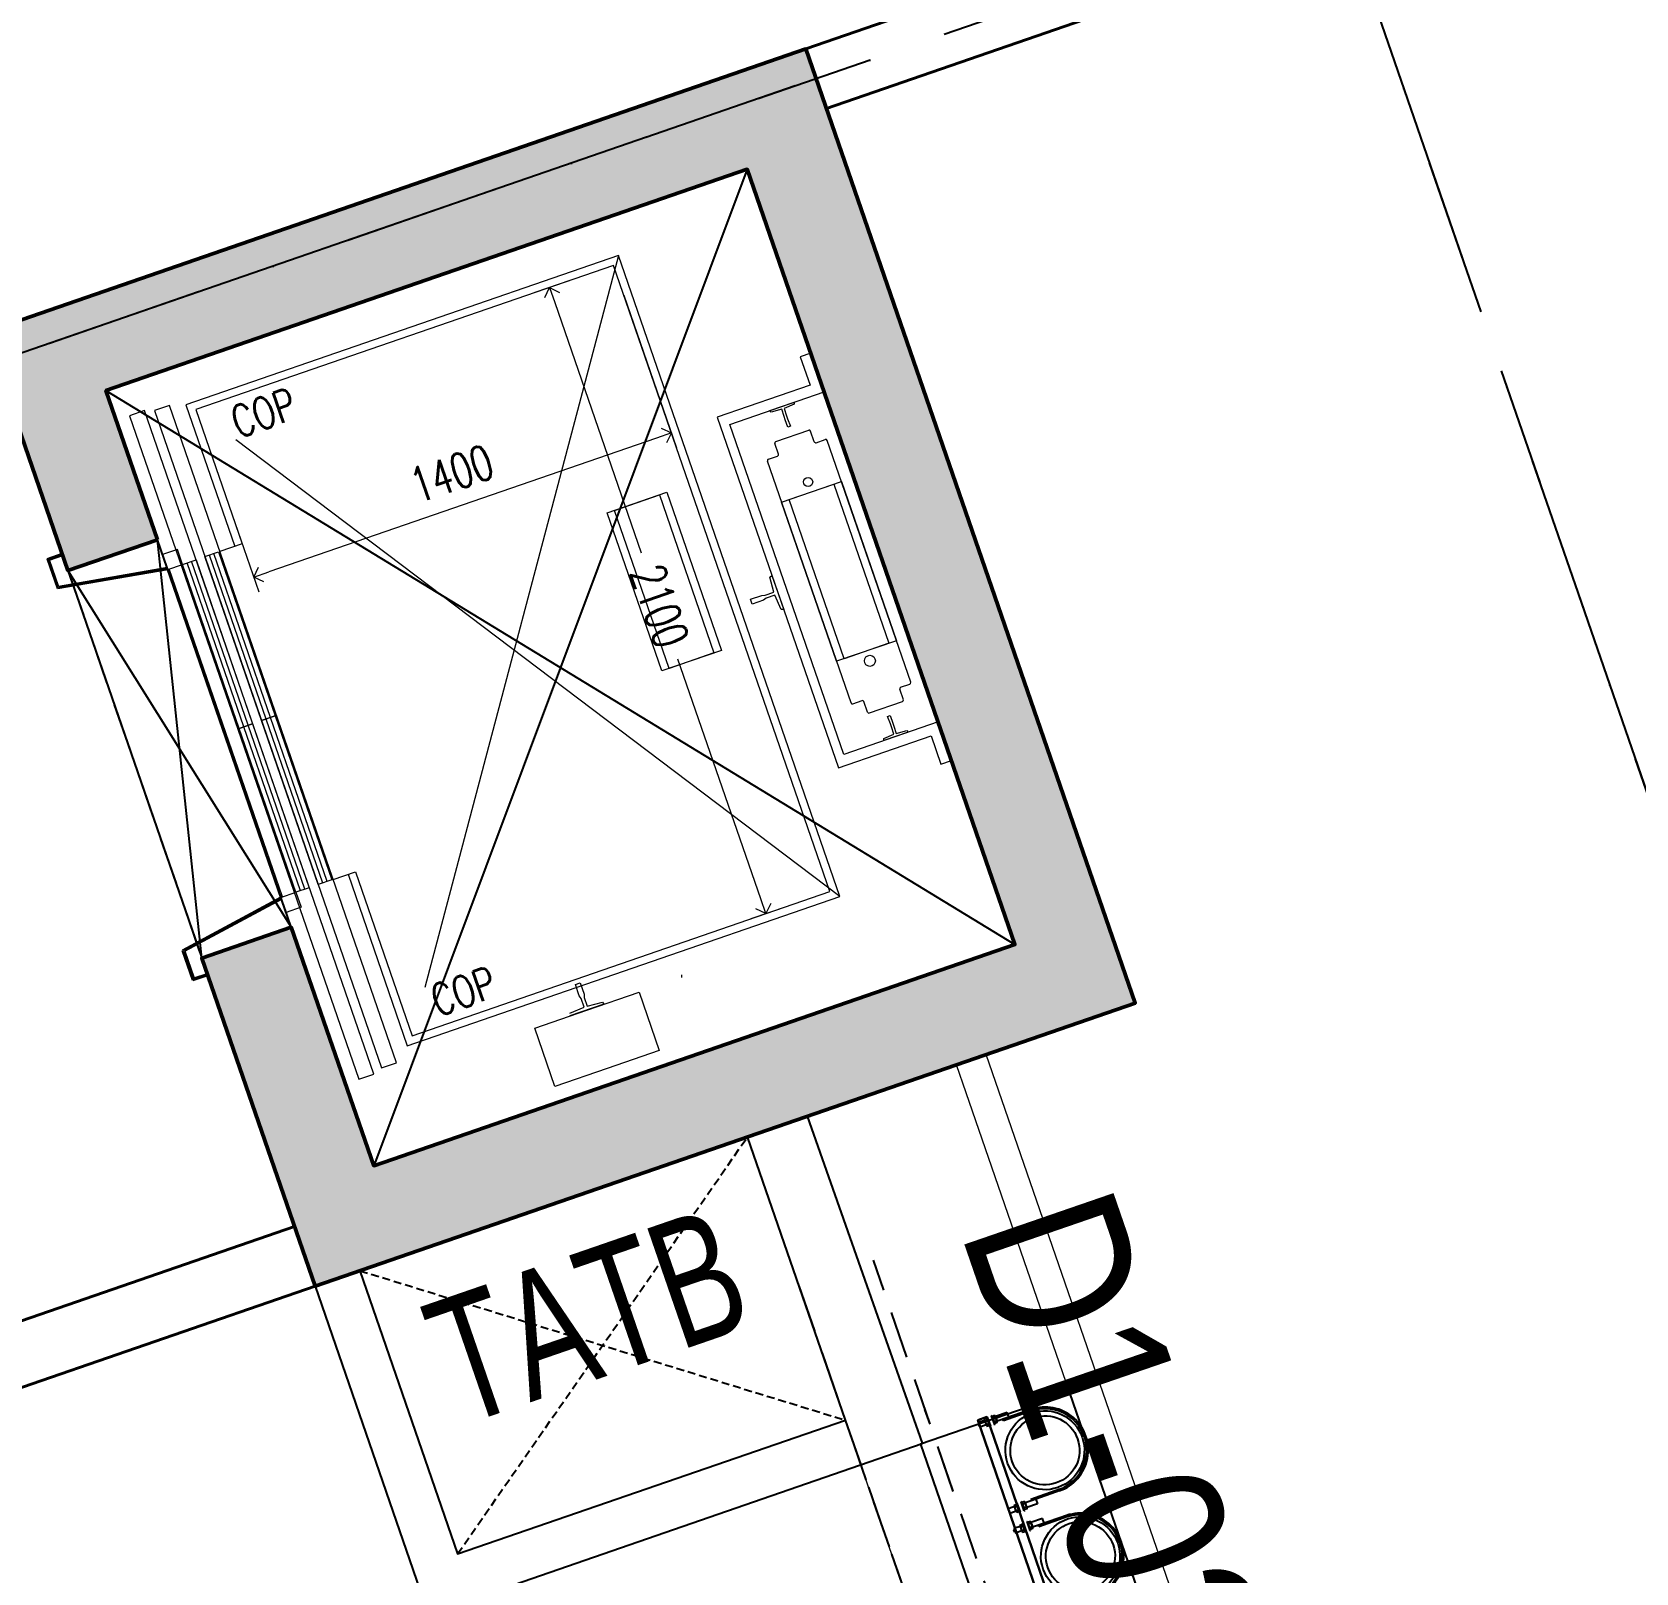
# Model space of a CAD drawing. Header units: millimetres. Extents: x -1534340 to 1713810, y -1348191 to 1114081.
# Drawn here: x 1257973 to 1263056, y -308035 to -303150 of the extents above; entities that cross this region are included whole.
import ezdxf
from ezdxf.enums import TextEntityAlignment as Align

# ---------------------------------------------------------------- set-up
doc = ezdxf.new("R2010")
doc.units = ezdxf.units.MM
doc.header["$LTSCALE"] = 100
doc.header["$PDMODE"] = 32
doc.header["$PDSIZE"] = 2.5
for name, pattern in [('CENTER2', [1.125, 0.75, -0.125, 0.125, -0.125]), ('DASHED', [4.5, 3, -1.5]), ('xref.asix of  podium$0$xref.asix of  podium$0$DASHDOT', [1, 0.5, -0.25, 0, -0.25]), ('xref.asix of  podium$0$xref.asix of  podium$0$Xref_ST_MBDV Cot vach 30.7.2022$0$ACAD_ISO02W100', [15, 12, -3]), ('Xref.Asix of Basement B2$0$HIDDEN', [0.375, 0.25, -0.125]), ('Xref_ST_MBDV Cot vach 30.7.2022$0$HIDDEN', [0.375, 0.25, -0.125])]:
    doc.linetypes.add(name, pattern=pattern)
for name, color, linetype in [('1-Chu thich', 8, 'Continuous'), ('A-CORE-OTLN', 2, 'Continuous'), ('ccu11-Khuat', 9, 'DASHED'), ('ccu11-Thay', 7, 'Continuous'), ('ccu12-Manh', 8, 'Continuous'), ('ccu12-Text', 31, 'Continuous'), ('ccu12-Truc', 13, 'CENTER2'), ('KC2-DIM', 251, 'Continuous'), ('KT-KT', 1, 'Continuous'), ('KT-Text', 7, 'Continuous'), ('NDT Cap nuoc', 4, 'Continuous'), ('xref.asix of  podium$0$xref.asix of  podium$0$KC2-DIM', 251, 'Continuous'), ('xref.asix of  podium$0$xref.asix of  podium$0$KT-Kich thuoc', 9, 'Continuous'), ('xref.asix of  podium$0$xref.asix of  podium$0$KT-Luoi truc South Tower', 8, 'xref.asix of  podium$0$xref.asix of  podium$0$DASHDOT'), ('xref.asix of  podium$0$xref.asix of  podium$0$KT-Net cot vach', 6, 'Continuous'), ('xref.asix of  podium$0$xref.asix of  podium$0$KT-Noi that', 36, 'Continuous'), ('xref.asix of  podium$0$xref.asix of  podium$0$Xref_ST_MBDV Cot vach 30.7.2022$0$KT-Net manh', 139, 'Continuous'), ('Xref_ST_MBDV Cot vach 30.7.2022$0$IDEA - dim', 251, 'Continuous'), ('Xref_ST_MBDV Cot vach 30.7.2022$0$KT-Khuat', 9, 'Xref_ST_MBDV Cot vach 30.7.2022$0$HIDDEN'), ('Xref_ST_MBDV Cot vach 30.7.2022$0$KT-Net manh', 139, 'Continuous')]:
    doc.layers.add(name, color=color, linetype=linetype)
for name, color, linetype, lineweight in [('ccu12-Tencaukien', 9, 'Continuous', 15), ('KAKA EDIT', 2, 'Continuous', 18), ('KT-Net cat', 1, 'Continuous', 40), ('KT-Net cot vach', 6, 'Continuous', 50), ('NET-THAY', 7, 'Continuous', 30), ('xref.asix of  podium$0$xref.asix of  podium$0$Xref_ST_MBDV Cot vach 30.7.2022$0$KT-Noi that', 36, 'Continuous', 9), ('Xref_ST_MBDV Cot vach 30.7.2022$0$KT-Noi that', 36, 'Continuous', 9)]:
    doc.layers.add(name, color=color, linetype=linetype, lineweight=lineweight)
doc.layers.add('Xref.Asix of Basement B2$0$KT-Chi gioi XD', color=7, linetype='Xref.Asix of Basement B2$0$HIDDEN', true_color=0x0066cc)
doc.styles.add('Arial Narrow', font='ARIALN.TTF')
doc.styles.add('xref.asix of  podium$0$xref.asix of  podium$0$Xref_ST_MBDV Cot vach 30.7.2022$0$ROMANS', font='ROMANS.SHX')
doc.styles.add('xref.asix of  podium$0$xref.asix of  podium$0$Xref_ST_MBDV Cot vach 30.7.2022$0$xref.N.Cot vach tang N2$0$DIM', font='vnsimli.shx', dxfattribs={"width": 0.7})
doc.styles.add('Xref_ST_MBDV Cot vach 30.7.2022$0$Arial', font='arial.ttf', dxfattribs={"width": 0.7})
doc.dimstyles.new('xref.asix of  podium$0$xref.asix of  podium$0$Xref_ST_MBDV Cot vach 30.7.2022$0$xref.N.Cot vach tang N2$0$CCU 1-100 A1', dxfattribs={"dimscale": 100, "dimtxt": 2.2, "dimasz": 1, "dimexe": 1, "dimexo": 0, "dimgap": 1, "dimtad": 1, "dimdec": 0, "dimdsep": 46, "dimtxsty": 'xref.asix of  podium$0$xref.asix of  podium$0$Xref_ST_MBDV Cot vach 30.7.2022$0$xref.N.Cot vach tang N2$0$DIM', "dimblk1": 'xref.asix of  podium$0$xref.asix of  podium$0$Xref_ST_MBDV Cot vach 30.7.2022$0$xref.N.Cot vach tang N2$0$_ARCHTICK', "dimblk2": 'xref.asix of  podium$0$xref.asix of  podium$0$Xref_ST_MBDV Cot vach 30.7.2022$0$xref.N.Cot vach tang N2$0$_ARCHTICK', "dimsah": 1, "dimcen": 0, "dimdle": 1, "dimclrd": 256, "dimclre": 256, "dimclrt": 31, "dimadec": 0, "dimazin": 0, "dimtfac": 1, "dimtdec": 0, "dimtix": 1, "dimtmove": 2, "dimatfit": 3, "dimldrblk": 'xref.asix of  podium$0$xref.asix of  podium$0$Xref_ST_MBDV Cot vach 30.7.2022$0$xref.N.Cot vach tang N2$0$_ARCHTICK', "dimfxl": 8, "dimtolj": 1, "dimarcsym": 0})

# ---------------------------------------------------------------- blocks, each defined once
blk = doc.blocks.new('MBKC-T1-PN')
at = {"layer": 'ccu11-Khuat', "ltscale": 0.5}
for points in [[(28658.9, -8090.2), (28038.9, -6294.2)], [(27802.5, -6375.8), (28350.8, -7963.8), (24475.6, -9301.7)]]:
    blk.add_lwpolyline(points, dxfattribs=at)
at = {"layer": 'ccu11-Khuat', "ltscale": 0.5, "elevation": -0.1}
for points in [[(28658.9, -8090.2), (28202, -6766.9)], [(27965.7, -6848.5), (28350.8, -7963.8), (24475.6, -9301.7)]]:
    blk.add_lwpolyline(points, dxfattribs=at)
blk = doc.blocks.new('Grid-ST-flat-3')
at = {"layer": 'ccu12-Truc', "ltscale": 30}
for p, q in [((332626.7, -42661.6), (351716, -97953.1)), ((349042.6, -55948.2), (308308.4, -70011.6))]:
    blk.add_line(p, q, dxfattribs=at)
blk = doc.blocks.new('LOI-B2-T1-PN')
at = {"layer": 'KT-Net cot vach'}
h = blk.add_hatch(dxfattribs=at)
h.set_pattern_fill('1BETONG2-BOP', color=250, scale=30, style=0, pattern_type=2)
h.set_pattern_definition([(69.0471, (17329.28, -10971.5), (209.5408, 52.4275), [22.5, -247.5]), (14.0471, (17329.28, -10971.5), (-112.989, 199.7187), [18, -198]), (119.4985, (17346.74, -10967.13), (96.552, 252.1462), [19.122, -210.3426]), (65.2313, (17309.7, -10914.8), (318.848, 57.55), [33.75, -371.25]), (115.6827, (17336.27, -10910), (169.677, 367.7426), [28.683, -315.514]), (10.2313, (17309.7, -10914.8), (169.677, 367.743), [27, -297]), (40.0471, (17342.95, -10919.18), (208.686, -55.7332), [22.5, -247.5]), (245.0471, (17342.95, -10919.18), (226.3168, -37.8782), [18, -198]), (90.4985, (17360.34, -10923.82), (206.6893, 173.7226), [19.122, -210.3426]), (86.54714, (17329.276, -10971.5), (-73.03432, 68.2125), [0, -195.6, 0, -201, 0, -198.75]), (23.5471, (17329.28, -10971.5), (43.1377, 135.5289), [0, -114.6, 0, -191.1, 0, -75.75]), (346.54714, (17266.04, -10993.335), (153.58697, 45.86723), [0, -75, 0, -234, 0, -310.5]), (336.5471, (17237.68, -11003.13), (155.5764, 85.4834), [0, -97.5, 0, -155.4, 0, -220.5]), (334.0471, (17329.28, -10971.5), (55.798, 114.6422), []), (334.0471, (17317.28, -10936.76), (55.798, 114.6422), [])])
h.paths.add_polyline_path([(25769.4, -4009.8), (25606.3, -3537.2), (27638.6, -2835.5), (28487.1, -5293.2), (26454.8, -5994.8), (26193.7, -5238.6), (25910.1, -5336.5), (26269.1, -6376.3), (28868.5, -5478.8), (27824.2, -2454), (25224.8, -3351.5), (25485.9, -4107.7)])
at = {"layer": 'ccu11-Khuat', "color": 6, "ltscale": 0.5}
blk.add_lwpolyline([(25485.9, -4107.7), (25910.1, -5336.5)], dxfattribs=at)
at = {"layer": 'ccu11-Thay', "color": 6, "ltscale": 0.5}
blk.add_lwpolyline([(26193.7, -5238.6), (25769.4, -4009.8)], dxfattribs=at)
at = {"layer": 'KC2-DIM', "ltscale": 0.5}
for points in [[(27638.6, -2835.5), (26454.8, -5994.8)], [(25606.3, -3537.2), (28487.1, -5293.2)], [(25910.1, -5336.5), (25769.4, -4009.8)], [(25485.9, -4107.7), (26193.7, -5238.6)]]:
    blk.add_lwpolyline(points, dxfattribs=at)
at = {"layer": 'KT-Net cot vach'}
blk.add_lwpolyline([(25769.4, -4009.8), (25606.3, -3537.2), (27638.6, -2835.5), (28487.1, -5293.2), (26454.8, -5994.8), (26193.7, -5238.6), (25910.1, -5336.5), (26269.1, -6376.3), (28868.5, -5478.8), (27824.2, -2454), (25224.8, -3351.5), (25485.9, -4107.7)], close=True, dxfattribs=at)
blk = doc.blocks.new('*U705')
at = {"layer": 'ccu12-Tencaukien', "color": 8, "ltscale": 10000}
blk.add_line((360.7, -155.3), (354.4, -155.3), dxfattribs=at)
at = {"layer": 'ccu12-Text', "color": 2, "style": 'Arial Narrow', "width": 0.8}
blk.add_attdef('SH', text='', height=300, dxfattribs=at).set_placement((275.6, 5.9), align=Align.BOTTOM_RIGHT)
at = {"layer": 'ccu12-Text', "color": 31, "style": 'Arial Narrow', "width": 0.8}
for tag, p in [('(', (507.5, -75.4)), (')', (962.9, -75.4)), ('KT', (632.6, -75.4))]:
    blk.add_attdef(tag, text='', height=250, dxfattribs=at).set_placement(p, align=Align.BOTTOM_LEFT)
blk = doc.blocks.new('xref.asix of  podium$0$xref.asix of  podium$0$MBCot-PN-flat-22')
at = {"layer": 'xref.asix of  podium$0$xref.asix of  podium$0$KT-Net cot vach'}
h = blk.add_hatch(dxfattribs=at)
h.set_pattern_fill('1BETONG2-BOP', color=250, scale=30, style=0, pattern_type=2)
h.set_pattern_definition([(69.0471, (17329.28, -10971.5), (209.5408, 52.4275), [22.5, -247.5]), (14.0471, (17329.28, -10971.5), (-112.989, 199.7187), [18, -198]), (119.4985, (17346.74, -10967.13), (96.552, 252.1462), [19.122, -210.3426]), (65.2313, (17309.7, -10914.8), (318.848, 57.55), [33.75, -371.25]), (115.6827, (17336.27, -10910), (169.677, 367.7426), [28.683, -315.514]), (10.2313, (17309.7, -10914.8), (169.677, 367.743), [27, -297]), (40.0471, (17342.95, -10919.18), (208.686, -55.7332), [22.5, -247.5]), (245.0471, (17342.95, -10919.18), (226.3168, -37.8782), [18, -198]), (90.4985, (17360.34, -10923.82), (206.6893, 173.7226), [19.122, -210.3426]), (86.54714, (17329.28, -10971.5), (-73.03432, 68.2125), [0, -195.6, 0, -201, 0, -198.75]), (23.5471, (17329.28, -10971.5), (43.1377, 135.5289), [0, -114.6, 0, -191.1, 0, -75.75]), (346.54714, (17266.04, -10993.336), (153.58697, 45.86723), [0, -75, 0, -234, 0, -310.5]), (336.5471, (17237.68, -11003.13), (155.5764, 85.4834), [0, -97.5, 0, -155.4, 0, -220.5]), (334.0471, (17329.28, -10971.5), (55.798, 114.6422), []), (334.0471, (17317.28, -10936.77), (55.798, 114.6422), [])])
h.paths.add_polyline_path([(25769.4, -4009.8), (25606.3, -3537.2), (27638.6, -2835.5), (28487.1, -5293.2), (26454.8, -5994.8), (26193.7, -5238.6), (25910.1, -5336.5), (26269.1, -6376.3), (28868.5, -5478.8), (27824.2, -2454), (25224.8, -3351.5), (25485.9, -4107.7)])
blk.add_lwpolyline([(25769.4, -4009.8), (25606.3, -3537.2), (27638.6, -2835.5), (28487.1, -5293.2), (26454.8, -5994.8), (26193.7, -5238.6), (25910.1, -5336.5), (26269.1, -6376.3), (28868.5, -5478.8), (27824.2, -2454), (25224.8, -3351.5), (25485.9, -4107.7)], close=True, dxfattribs=at)
at = {"layer": 'xref.asix of  podium$0$xref.asix of  podium$0$KT-Noi that', "linetype": 'Continuous', "ltscale": 2}
blk.add_line((26177.4, -5191.3), (26161.1, -5144.1), dxfattribs=at)
blk = doc.blocks.new('xref.asix of  podium$0$xref.asix of  podium$0$Asix South Tower')
at = {"layer": 'xref.asix of  podium$0$xref.asix of  podium$0$KT-Luoi truc South Tower', "ltscale": 10}
for p, q in [((-82960.9, 57293.9), (-73058.9, 28613)), ((-66479.9, 43818.5), (-109888.9, 28831.6))]:
    blk.add_line(p, q, dxfattribs=at)
blk = doc.blocks.new('xref.asix of  podium$0$xref.asix of  podium$0$Xref_ST_MBDV Cot vach 30.7.2022$0$xref.N.Cot vach tang N2$0$_Open90')
at = {"color": 0, "linetype": 'ByBlock', "lineweight": -2}
for p, q in [((0, 0), (-1, 0)), ((-0.5, 0.5), (0, 0)), ((0, 0), (-0.5, -0.5))]:
    blk.add_line(p, q, dxfattribs=at)
blk = doc.blocks.new('*D2929')
at = {"layer": 'Defpoints', "color": 0, "transparency": 16777216}
for p in [(1486457.3, -303185.7), (1486524.5, -303162.5, 0), (1487209.8, -305147.5, 0)]:
    blk.add_point(p, dxfattribs=at)
at = {"layer": 'xref.asix of  podium$0$xref.asix of  podium$0$Xref_ST_MBDV Cot vach 30.7.2022$0$KT-Noi that', "color": 5, "transparency": 16777216}
for p, q in [((1486524.5, -303162.5), (1486410, -303202)), ((1486473.6, -303232.9), (1486747.7, -304026.9)), ((1487126.3, -305123.4), (1486864.1, -304364.1)), ((1487209.8, -305147.5), (1487095.4, -305187))]:
    blk.add_line(p, q, dxfattribs=at)
for p, xscale, yscale, zscale, rotation in [((1486457.3, -303185.7), 50, 50, 50, 109.0471379209069), ((1487142.6, -305170.7), 50.00000000000001, 50.00000000000001, 50.00000000000001, 289.0471379209069)]:
    blk.add_blockref('xref.asix of  podium$0$xref.asix of  podium$0$Xref_ST_MBDV Cot vach 30.7.2022$0$xref.N.Cot vach tang N2$0$_Open90', p, dxfattribs=dict(at, xscale=xscale, yscale=yscale, zscale=zscale, rotation=rotation))
at = {"layer": 'xref.asix of  podium$0$xref.asix of  podium$0$Xref_ST_MBDV Cot vach 30.7.2022$0$KT-Noi that', "color": 5, "transparency": 16777216, "insert": (1486805.9, -304195.5), "char_height": 110, "attachment_point": 5, "rotation": 289.0471, "style": 'xref.asix of  podium$0$xref.asix of  podium$0$Xref_ST_MBDV Cot vach 30.7.2022$0$xref.N.Cot vach tang N2$0$DIM'}
blk.add_mtext('\\A1;2100', dxfattribs=at)
blk = doc.blocks.new('xref.asix of  podium$0$xref.asix of  podium$0$Xref_ST_MBDV Cot vach 30.7.2022$0$xref.N.Cot vach tang N2$0$_ARCHTICK')
at = {"color": 0, "linetype": 'ByBlock', "const_width": 0.15}
blk.add_lwpolyline([(-0.5, -0.5), (0.5, 0.5)], dxfattribs=at)
blk = doc.blocks.new('*D2930')
at = {"layer": 'Defpoints', "color": 0, "transparency": 16777216}
for p in [(1486692.4, -303210.3, 0), (1485450.6, -303903.5), (1485519.7, -304103.6)]:
    blk.add_point(p, dxfattribs=at)
at = {"layer": 'xref.asix of  podium$0$xref.asix of  podium$0$Xref_ST_MBDV Cot vach 30.7.2022$0$KT-Noi that', "color": 5, "transparency": 16777216}
for p, q in [((1486692.4, -303210.3), (1486859.4, -303694)), ((1486795.8, -303663.1), (1485567, -304087.3)), ((1485450.6, -303903.5), (1485536, -304150.9))]:
    blk.add_line(p, q, dxfattribs=at)
at = {"layer": 'xref.asix of  podium$0$xref.asix of  podium$0$Xref_ST_MBDV Cot vach 30.7.2022$0$KT-Noi that', "color": 5, "transparency": 16777216, "xscale": 50, "yscale": 50, "zscale": 50}
for p, rotation in [((1486843.1, -303646.7), 19.04713794732764), ((1485519.7, -304103.6), 199.0471379473276)]:
    blk.add_blockref('xref.asix of  podium$0$xref.asix of  podium$0$Xref_ST_MBDV Cot vach 30.7.2022$0$xref.N.Cot vach tang N2$0$_Open90', p, dxfattribs=dict(at, rotation=rotation))
at = {"layer": 'xref.asix of  podium$0$xref.asix of  podium$0$Xref_ST_MBDV Cot vach 30.7.2022$0$KT-Noi that', "color": 5, "transparency": 16777216, "insert": (1486147.1, -303775.9), "char_height": 110, "attachment_point": 5, "rotation": 19.0471, "style": 'xref.asix of  podium$0$xref.asix of  podium$0$Xref_ST_MBDV Cot vach 30.7.2022$0$xref.N.Cot vach tang N2$0$DIM'}
blk.add_mtext('\\A1;1400', dxfattribs=at)
blk = doc.blocks.new('ong thoat xi')
at = {"layer": '1-Chu thich', "color": 30}
for p, q in [((-65.8, 67.4), (-65.8, 59.5)), ((-65.5, 68.7), (-61.8, 68.7)), ((-60.7, 70.1), (-61.5, 70.1)), ((-60.7, 70.1), (-61.5, 70.1)), ((-61.5, 70.1), (-61.5, 56.8)), ((-60.7, 70.1), (-60.7, 56.8)), ((-54.9, 70.1), (-54.1, 70.1)), ((-54.9, 70.1), (-54.9, 56.8)), ((-54.9, 70.1), (-54.1, 70.1)), ((-54.1, 70.1), (-54.1, 56.8)), ((-50.1, 68.7), (-53.8, 68.7)), ((-49.8, 67.4), (-49.8, 59.5)), ((-75.4, 61.7), (-75.4, 65.3)), ((-65.8, 66.9), (-73.8, 66.9)), ((-65.7, 60.2), (-73.8, 60.2)), ((-65.5, 66.1), (-61.9, 66.1)), ((-65.5, 60.8), (-61.9, 60.8)), ((-65.5, 58.2), (-61.8, 58.2)), ((-60.7, 56.8), (-61.5, 56.8)), ((-54.9, 56.8), (-54.1, 56.8)), ((-50.1, 58.2), (-53.8, 58.2)), ((-50.1, 66.1), (-53.7, 66.1)), ((-50.1, 60.8), (-53.7, 60.8)), ((-32.7, 66.9), (-49.8, 66.9)), ((-29.1, 60), (-49.8, 60)), ((1.7, 60), (-41.2, 60)), ((-41.2, 57.9), (-41.2, 60)), ((-41.2, 57.9), (-41.2, 60)), ((-41.2, 57.9), (-41.2, 60)), ((1.7, 57.9), (-41.2, 57.9)), ((-32.7, 60), (-32.7, 66.9)), ((-75.4, -61.9), (-75.4, -65.5)), ((-65.7, -60.4), (-73.8, -60.4)), ((-65.8, -67.6), (-65.8, -59.7)), ((-65.5, -58.4), (-61.8, -58.4)), ((-65.5, -61), (-61.9, -61)), ((-65.5, -66.3), (-61.9, -66.3)), ((-60.7, -57), (-61.5, -57)), ((-61.5, -70.3), (-61.5, -57)), ((-60.7, -70.3), (-60.7, -57)), ((-54.9, -70.3), (-54.9, -57)), ((-54.9, -57), (-54.1, -57)), ((-54.1, -70.3), (-54.1, -57)), ((-50.1, -58.4), (-53.8, -58.4)), ((-50.1, -61), (-53.7, -61)), ((-50.1, -66.3), (-53.7, -66.3)), ((-49.8, -67.6), (-49.8, -59.7)), ((-30.9, -60.2), (-49.8, -60.2)), ((-34.5, -67.1), (-49.8, -67.1)), ((1.7, -58.2), (-41.2, -58.2)), ((-41.2, -58.2), (-41.2, -60.2)), ((-41.2, -58.2), (-41.2, -60.2)), ((1.7, -60.2), (-41.2, -60.2)), ((-34.5, -60.2), (-34.5, -67.1)), ((-65.8, -67.1), (-73.8, -67.1)), ((-65.5, -68.9), (-61.8, -68.9)), ((-60.7, -70.3), (-61.5, -70.3)), ((-60.7, -70.3), (-61.5, -70.3)), ((-54.9, -70.3), (-54.1, -70.3)), ((-54.9, -70.3), (-54.1, -70.3)), ((-50.1, -68.9), (-53.8, -68.9))]:
    blk.add_line(p, q, dxfattribs=at)
for centre, major_axis, start_param, end_param in [((-63.4, 67.4), (1.7, -1.7), 3.370391, 4.48359), ((-63.9, 67.4), (1.7, -1.7), 0.228799, 1.341997), ((-63.9, 67.4), (1.7, -1.7), 0.228799, 1.341997), ((-51.7, 67.4), (1.7, 1.7), 1.799595, 2.912794), ((-51.7, 67.4), (1.7, -1.7), 3.370391, 4.48359), ((-52.2, 67.4), (1.7, -1.7), 0.228799, 1.341997), ((-73.8, 65.3), (1.13, 1.13), 0.811456, 2.360542), ((-73.8, 61.7), (1.1, 1.1), 2.356194, 3.926991), ((-55.8, 63.4), (7.09, -7.09), 3.657341, 4.196641), ((-63.4, 59.5), (1.7, -1.7), 3.370391, 4.48359), ((-71.5, 63.4), (7.09, -7.09), 0.515748, 1.055048), ((-71.5, 63.4), (7.09, -7.09), 0.515748, 1.055048), ((-63.9, 59.5), (1.7, -1.7), 0.228799, 1.341997), ((-63.9, 59.5), (1.7, -1.7), 0.228799, 1.341997), ((0, 0), (38.9, -38.9), 0.785398, 7.068583), ((-44.1, 63.4), (7.09, 7.09), 2.086544, 2.625845), ((-44.1, 63.4), (7.09, 7.09), 2.086544, 2.625845), ((-51.7, 59.5), (1.7, 1.7), 1.799595, 2.912794), ((-51.7, 59.5), (1.7, 1.7), 1.799595, 2.912794), ((-59.8, 63.4), (7.09, 7.09), -1.055048, -0.515748), ((-52.2, 59.5), (1.7, 1.7), -1.341997, -0.228799), ((0, -0.1), (34.1, -34.1), 0.785398, 7.068583), ((0.3, -0.1), (42.5, -42.5), 5.497787, 8.63938), ((0.3, -0.1), (41, -41), 5.497787, 8.63938), ((-73.8, -61.9), (1.1, 1.1), 0.785398, 2.356194), ((-73.8, -65.5), (1.13, 1.13), 2.351847, 3.900932), ((-63.4, -59.7), (1.7, -1.7), 3.370391, 4.48359), ((-55.8, -63.6), (7.09, 7.09), 2.086544, 2.625845), ((-63.4, -67.6), (1.7, 1.7), 1.799595, 2.912794), ((-63.9, -59.7), (1.7, -1.7), 0.228799, 1.341997), ((-63.9, -59.7), (1.7, -1.7), 0.228799, 1.341997), ((-71.5, -63.6), (7.09, -7.09), 0.515748, 1.055048), ((-71.5, -63.6), (7.09, -7.09), 0.515748, 1.055048), ((-63.9, -67.6), (1.7, -1.7), 0.228799, 1.341997), ((-63.9, -67.6), (1.7, -1.7), 0.228799, 1.341997), ((-51.7, -59.7), (1.7, -1.7), 3.370391, 4.48359), ((-51.7, -59.7), (1.7, -1.7), 3.370391, 4.48359), ((-44.1, -63.6), (7.09, 7.09), 2.086544, 2.625845), ((-44.1, -63.6), (7.09, 7.09), 2.086544, 2.625845), ((-51.7, -67.6), (1.7, 1.7), 1.799595, 2.912794), ((-51.7, -67.6), (1.7, 1.7), 1.799595, 2.912794), ((-52.2, -59.7), (1.7, -1.7), 0.228799, 1.341997), ((-59.8, -63.6), (7.09, -7.09), 0.515748, 1.055048), ((-52.2, -67.6), (1.7, -1.7), 0.228799, 1.341997)]:
    blk.add_ellipse(centre, major_axis=major_axis, ratio=1, start_param=start_param, end_param=end_param, dxfattribs=at)
blk = doc.blocks.new('3000x500')
at = {"layer": 'A-CORE-OTLN', "color": 3}
blk.add_lwpolyline([(16498, -9617.5), (16498, -6617.5), (15998, -6617.5), (15998, -9617.5)], close=True, dxfattribs=at)
at = {"layer": 'NET-THAY', "linetype": 'ByBlock', "ltscale": 7}
blk.add_lwpolyline([(16220.2, -9626), (16224.4, -6604.3), (16194.4, -6605.1), (16190.3, -9626.8)], close=True, dxfattribs=at)
at = {"layer": 'NDT Cap nuoc'}
for p, xscale, yscale, zscale, rotation in [((16364.3, -6764.2), 2.272727272727273, 2.272727272727273, 2.272727272727273, 0.0948768765838975), ((16361, -7118.5), 2.272727272727273, 2.272727272727273, 2.272727272727273, 0.0948768765838975), ((16361.3, -7474.2), 2.272727272727273, 2.272727272727273, 2.272727272727273, 0.0948768765838975), ((16360.3, -7835.5), 2.272727272727273, 2.272727272727273, 2.272727272727273, 0.0948768765838975), ((16354.6, -8212.3), 2.272727272727273, 2.272727272727273, 2.272727272727273, 0.0948768765838975), ((16353.3, -8587.2), 2.272727272727273, 2.272727272727273, 2.272727272727273, 0.0948768765838975), ((16323.3, -8910.3), 1.818181818181819, 1.818181818181819, 1.818181818181819, 0.09487687658390936), ((16321.9, -9183.6), 1.818181818181819, 1.818181818181819, 1.818181818181819, 0.09487687658390936), ((16336.8, -9463.8), 1.818181818181819, 1.818181818181819, 1.818181818181819, 0.09487687658390936)]:
    blk.add_blockref('ong thoat xi', p, dxfattribs=dict(at, xscale=xscale, yscale=yscale, zscale=zscale, rotation=rotation))
blk = doc.blocks.new('CNTPO')
at = {"layer": 'KT-KT', "rotation": 19.0471379540829}
blk.add_blockref('3000x500', (11396102.6, 1051592.8, 0), dxfattribs=at)
blk = doc.blocks.new('312')
at = {"layer": 'Defpoints', "elevation": 0}
for points in [[(1481001.2, -304804.9), (1484734.9, -303515.8), (1485648.7, -306162.5), (1484372.6, -306603.1), (1484111.6, -305846.9), (1481653.9, -306695.4)], [(1486165.8, -307200.6), (1487394.6, -306776.4), (1487084.6, -305878.4), (1485855.8, -306302.6)]]:
    blk.add_lwpolyline(points, close=True, dxfattribs=at)
at = {"layer": 'KAKA EDIT', "elevation": 0}
for points in [[(1488800.7, -309623.4), (1488833.3, -309717.9), (1489211.7, -309587.2), (1487841.1, -305617.2)], [(1488800.7, -309623.4), (1489084.6, -309525.4), (1487746.5, -305649.8)]]:
    blk.add_lwpolyline(points, dxfattribs=at)
blk.add_lwpolyline([(1487632.9, -306852.8), (1488383.5, -309026.9), (1488194.2, -309092.2), (1487443.6, -306918.1)], close=True, dxfattribs=at)
at = {"layer": 'KT-Net cat'}
for p, q in [((1484372.6, -306603.1), (1485648.7, -306162.5)), ((1482925.6, -307314.2), (1485714, -306351.6))]:
    blk.add_line(p, q, dxfattribs=at)
at = {"layer": 'KT-Net cat', "elevation": 0}
blk.add_lwpolyline([(1489632.2, -301613.5), (1497028.8, -299059.8), (1497094.1, -299248.9), (1487334.4, -302618.4), (1487269.1, -302429.3), (1489443.2, -301678.7)], dxfattribs=at)
at = {"layer": 'xref.asix of  podium$0$xref.asix of  podium$0$Xref_ST_MBDV Cot vach 30.7.2022$0$KT-Net manh'}
for p, q in [((1484864.9, -304045.4), (1484897.4, -304139.7)), ((1485246.9, -304079.6), (1484897.4, -304139.7)), ((1485245.3, -304074.7), (1484900.9, -304134.4)), ((1485605.9, -305119.4), (1485293.8, -305287.7)), ((1485607.6, -305124.3), (1485299.7, -305289.7)), ((1485326.3, -305382), (1485293.8, -305287.7))]:
    blk.add_line(p, q, dxfattribs=at)
at = {"layer": 'xref.asix of  podium$0$xref.asix of  podium$0$Xref_ST_MBDV Cot vach 30.7.2022$0$KT-Net manh', "elevation": 0}
for points in [[(1484864.9, -304045.4), (1484912.1, -304029.1)], [(1484900.9, -304134.4), (1484871.2, -304048.5), (1484913.8, -304033.8)], [(1485299.7, -305289.7), (1485329.4, -305375.7), (1485372, -305361)], [(1485326.3, -305382), (1485373.6, -305365.7)]]:
    blk.add_lwpolyline(points, dxfattribs=at)
at = {"layer": 'xref.asix of  podium$0$xref.asix of  podium$0$Xref_ST_MBDV Cot vach 30.7.2022$0$KT-Noi that', "linetype": 'Continuous', "ltscale": 2}
for p, q in [((1486675.2, -303084, 0), (1485304.6, -303557.2, 0)), ((1487376.9, -305116.3), (1486675.2, -303084, 0)), ((1486659.8, -303115.8, 0), (1485336.4, -303572.6, 0)), ((1487345.1, -305100.8), (1486659.8, -303115.8, 0)), ((1485173.6, -303576), (1485126.3, -303592.3)), ((1485126.3, -303592.3), (1485852.4, -305695.5)), ((1485899.7, -305679.1), (1485173.6, -303576)), ((1485304.6, -303557.2, 0), (1485459.6, -304006.2)), ((1485336.4, -303572.6, 0), (1485483.3, -303998)), ((1487154.9, -303576.1), (1487232.8, -303549.2)), ((1487159.2, -303581), (1487154.9, -303576.1)), ((1487193, -303571.7), (1487159.2, -303581)), ((1487201, -303595), (1487193, -303571.7)), ((1487232.4, -303555.7), (1487200.1, -303569.2)), ((1487200.1, -303569.2), (1487208.1, -303592.5)), ((1487203.6, -303604.7), (1487201, -303595)), ((1487208.1, -303592.5), (1487211.6, -303601.9)), ((1487232.8, -303549.2), (1487232.4, -303555.7)), ((1487173.8, -303674.3), (1487278.5, -303638.2)), ((1487211.9, -303628.7), (1487203.6, -303604.7)), ((1487211.6, -303601.9), (1487220.4, -303625.7)), ((1487220.4, -303625.7), (1487211.9, -303628.7)), ((1487296.1, -303674.9), (1487284.4, -303641)), ((1487182.6, -303714.1), (1487170.9, -303680.2)), ((1487301.9, -303677.8), (1487331, -303667.7)), ((1487601.6, -304437.3), (1487336.9, -303670.6)), ((1487412.5, -304502.6), (1487147.8, -303735.9)), ((1487150.7, -303730), (1487179.8, -303720)), ((1487192.7, -303865.9), (1487381.8, -303800.6)), ((1487381.8, -303800.6), (1487556.1, -304305.4)), ((1486639.7, -303900.3), (1486828.7, -303835)), ((1486663.3, -303892.1), (1486805.1, -303843.2)), ((1486805.1, -303843.2), (1486978.1, -304344.1)), ((1486828.7, -303835), (1487001.7, -304336)), ((1487216.4, -303857.7), (1487358.2, -303808.8)), ((1487358.2, -303808.8), (1487532.4, -304313.5)), ((1486812.6, -304401.2), (1486639.7, -303900.3)), ((1486836.3, -304393.1), (1486663.3, -303892.1)), ((1487367, -304370.7), (1487192.7, -303865.9)), ((1487390.6, -304362.5), (1487216.4, -303857.7)), ((1485214.3, -303985.1), (1485638.6, -305213.9)), ((1485483.3, -303998), (1485412.4, -304022.5)), ((1485277.9, -304016), (1485230.6, -304032.3)), ((1485230.6, -304032.3), (1485246.9, -304079.6)), ((1485294.2, -304063.3), (1485277.9, -304016)), ((1485246.9, -304079.6), (1485294.2, -304063.3)), ((1485610.6, -305117.7), (1485251.7, -304078)), ((1487155.3, -304103.6), (1487162, -304098.7)), ((1487167.6, -304151.7), (1487155.3, -304103.6)), ((1487162, -304098.7), (1487199.2, -304206.4)), ((1487140.2, -304161.2), (1487167.6, -304151.7)), ((1487093.9, -304174), (1487129.8, -304161.6)), ((1487099.1, -304189.1), (1487093.9, -304174)), ((1487135, -304176.7), (1487099.1, -304189.1)), ((1487129.8, -304161.6), (1487140.2, -304161.2)), ((1487143.5, -304170.6), (1487135, -304176.7)), ((1487170.9, -304161.2), (1487143.5, -304170.6)), ((1487190.8, -304206.7), (1487170.9, -304161.2)), ((1487199.2, -304206.4), (1487190.8, -304206.7)), ((1487556.1, -304305.4), (1487367, -304370.7)), ((1487001.7, -304336), (1486812.6, -304401.2)), ((1486978.1, -304344.1), (1486836.3, -304393.1)), ((1487532.4, -304313.5), (1487390.6, -304362.5)), ((1487578.3, -304492.5), (1487566.8, -304459.1)), ((1487569.6, -304453.2), (1487598.7, -304443.2)), ((1487418.4, -304505.4), (1487447.5, -304495.4)), ((1487464.9, -304531.6), (1487453.4, -304498.2)), ((1487470.8, -304534.5), (1487575.5, -304498.3)), ((1487528.4, -304545.6), (1487536.9, -304542.6)), ((1487537.2, -304569.4), (1487528.4, -304545.6)), ((1487536.9, -304542.6), (1487545.2, -304566.6)), ((1487593.9, -304595.1), (1487516, -304622.1)), ((1487516, -304622.1), (1487516.4, -304615.6)), ((1487516.4, -304615.6), (1487548.7, -304602.1)), ((1487540.7, -304578.8), (1487537.2, -304569.4)), ((1487548.7, -304602.1), (1487540.7, -304578.8)), ((1487545.2, -304566.6), (1487547.8, -304576.3)), ((1487547.8, -304576.3), (1487555.8, -304599.6)), ((1487555.8, -304599.6), (1487589.6, -304590.3)), ((1487589.6, -304590.3), (1487593.9, -304595.1)), ((1485771.3, -305062.3), (1485842.2, -305037.8)), ((1485818.6, -305045.9, 0), (1486006.3, -305589.5, 0)), ((1485842.2, -305037.8), (1486021.7, -305557.7)), ((1485605.9, -305119.4), (1485653.2, -305103.1)), ((1485622.2, -305166.6), (1485605.9, -305119.4)), ((1485653.2, -305103.1), (1485669.5, -305150.3)), ((1486006.3, -305589.5, 0), (1487376.9, -305116.3)), ((1486021.7, -305557.7), (1487345.1, -305100.8)), ((1485669.5, -305150.3), (1485622.2, -305166.6)), ((1486876.1, -305372.7), (1486875.9, -305364.3)), ((1486538.9, -305395), (1486554.1, -305389.7)), ((1486551.3, -305430.9), (1486538.9, -305395)), ((1486554.1, -305389.7), (1486566.5, -305425.7)), ((1486566.5, -305425.7), (1486566.9, -305436.1)), ((1486521.4, -305486.7), (1486566.9, -305466.8)), ((1486629.4, -305457.9), (1486521.7, -305495.1)), ((1486557.4, -305439.4), (1486551.3, -305430.9)), ((1486566.9, -305466.8), (1486557.4, -305439.4)), ((1486566.9, -305436.1), (1486576.4, -305463.5)), ((1486576.4, -305463.5), (1486624.5, -305451.1)), ((1486624.5, -305451.1), (1486629.4, -305457.9)), ((1485852.4, -305695.5), (1485899.7, -305679.1))]:
    blk.add_line(p, q, dxfattribs=at)
at = {"layer": 'xref.asix of  podium$0$xref.asix of  podium$0$Xref_ST_MBDV Cot vach 30.7.2022$0$KT-Noi that', "linetype": 'xref.asix of  podium$0$xref.asix of  podium$0$Xref_ST_MBDV Cot vach 30.7.2022$0$ACAD_ISO02W100', "ltscale": 2}
for p, q in [((1486675.2, -303084, 0), (1486021.7, -305557.7)), ((1487376.9, -305116.3), (1485336.4, -303572.6, 0))]:
    blk.add_line(p, q, dxfattribs=at)
at = {"layer": 'xref.asix of  podium$0$xref.asix of  podium$0$Xref_ST_MBDV Cot vach 30.7.2022$0$KT-Noi that', "linetype": 'Continuous', "ltscale": 2, "elevation": 0}
for points in [[(1487180.6, -304152.5), (1487372.6, -304708.6), (1487666.6, -304607.1), (1487697.6, -304696.9), (1487730.6, -304685.5), (1487688.2, -304562.6), (1487389.5, -304665.7), (1487209, -304142.8), (1487028.4, -303619.8), (1487327.1, -303516.7), (1487284.7, -303393.8), (1487251.6, -303405.2), (1487282.6, -303495), (1486988.6, -303596.5), (1487180.6, -304152.5)], [(1485972, -305643.6), (1485252.5, -303559.3), (1485205.2, -303575.6), (1485924.8, -305659.9)], [(1485294.2, -304063.3), (1485336.7, -304048.6), (1485516.2, -304568.5), (1485473.7, -304583.2)], [(1485365.1, -304038.8), (1485407.6, -304024.1), (1485587.1, -304544), (1485544.6, -304558.7)], [(1485544.6, -304558.7), (1485587.1, -304544), (1485766.6, -305063.9), (1485724.1, -305078.6)], [(1485473.7, -304583.2), (1485516.2, -304568.5), (1485695.7, -305088.4), (1485653.2, -305103.1)], [(1486575.6, -305476.5), (1486741, -305419.4), (1486804.9, -305604.6), (1486639.5, -305661.8), (1486474.1, -305718.9), (1486410.1, -305533.6), (1486575.6, -305476.5)]]:
    blk.add_lwpolyline(points, close=True, dxfattribs=at)
for points in [[(1485502.1, -304573.4), (1485322.6, -304053.5)], [(1485558.8, -304553.8), (1485379.3, -304033.9)], [(1485572.9, -304548.9), (1485393.5, -304029)], [(1485487.9, -304578.3), (1485308.4, -304058.4)], [(1485738.3, -305073.7), (1485558.8, -304553.8)], [(1485752.4, -305068.8), (1485572.9, -304548.9)], [(1485667.4, -305098.2), (1485487.9, -304578.3)], [(1485681.5, -305093.3), (1485502.1, -304573.4)]]:
    blk.add_lwpolyline(points, dxfattribs=at)
at = {"layer": 'xref.asix of  podium$0$xref.asix of  podium$0$Xref_ST_MBDV Cot vach 30.7.2022$0$KT-Noi that', "linetype": 'Continuous', "ltscale": 2}
for centre, radius in [((1487276.5, -303802.1), 14.5), ((1487472.3, -304369.2), 17.5)]:
    blk.add_circle(centre, radius, dxfattribs=at)
for centre, start, end in [((1487280, -303642.5), 19.0471, 109.0471), ((1487175.3, -303678.7), 109.0471, 199.0471), ((1487300.4, -303673.4), 199.0471, 289.0471), ((1487332.5, -303672.1), 19.0471, 109.0471), ((1487152.2, -303734.4), 109.0471, 199.0471), ((1487178.3, -303715.6), 289.0471, 19.0471), ((1487571.2, -304457.6), 109.0471, 199.0471), ((1487597.2, -304438.8), 289.0471, 19.0471), ((1487416.9, -304501.1), 199.0471, 289.0471), ((1487449, -304499.7), 19.0471, 109.0471), ((1487574, -304494), 289.0471, 19.0471), ((1487469.3, -304530.1), 199.0471, 289.0471)]:
    blk.add_arc(centre, 4.61, start, end, dxfattribs=at)
at = {"layer": 'Xref.Asix of Basement B2$0$KT-Chi gioi XD', "lineweight": 13, "ltscale": 100, "elevation": 0, "flags": 128}
blk.add_lwpolyline([(1536926.6, -198350.2), (1532230.5, -180477.4), (1529880.4, -179665.5), (1520946.6, -186436.8), (1497442.7, -204368.8), (1473775.2, -221476.8, 0.684877), (1504207.8, -335272.8), (1524578.3, -337428.6), (1563007.4, -336214.1), (1565857.8, -332567.4)], format="xyb", close=True, dxfattribs=at)
at = {"layer": 'Xref_ST_MBDV Cot vach 30.7.2022$0$IDEA - dim', "color": 1}
for p, q in [((1485714, -306351.6, 0), (1486072.9, -307391.4, 0)), ((1486072.9, -307391.4, 0), (1487637.7, -306850, 0))]:
    blk.add_line(p, q, dxfattribs=at)
at = {"layer": 'Xref_ST_MBDV Cot vach 30.7.2022$0$IDEA - dim', "color": 1, "elevation": 0}
for points in [[(1487273.6, -305813.1), (1487638, -306849.9)], [(1485855.8, -306302.6), (1486165.8, -307200.6), (1487394.6, -306776.4)]]:
    blk.add_lwpolyline(points, dxfattribs=at)
at = {"layer": 'Xref_ST_MBDV Cot vach 30.7.2022$0$KT-Khuat', "linetype": 'Xref_ST_MBDV Cot vach 30.7.2022$0$HIDDEN'}
for p, q in [((1486165.8, -307200.6, 0), (1487084.6, -305878.4, 0)), ((1485855.8, -306302.6, 0), (1487394.6, -306776.4, 0))]:
    blk.add_line(p, q, dxfattribs=at)
at = {"layer": 'Xref_ST_MBDV Cot vach 30.7.2022$0$KT-Net manh'}
for p, q in [((1484864.9, -304045.4, 0), (1484897.4, -304139.7, 0)), ((1485246.9, -304079.6, 0), (1484897.4, -304139.7, 0)), ((1485245.3, -304074.7, 0), (1484900.9, -304134.4, 0)), ((1485605.9, -305119.4, 0), (1485293.8, -305287.7, 0)), ((1485607.6, -305124.3, 0), (1485299.7, -305289.7, 0)), ((1485326.3, -305382, 0), (1485293.8, -305287.7, 0))]:
    blk.add_line(p, q, dxfattribs=at)
at = {"layer": 'Xref_ST_MBDV Cot vach 30.7.2022$0$KT-Net manh', "elevation": 0}
for points in [[(1484864.9, -304045.4), (1484912.1, -304029.1)], [(1484900.9, -304134.4), (1484871.2, -304048.5), (1484913.8, -304033.8)], [(1485299.7, -305289.7), (1485329.4, -305375.7), (1485372, -305361)], [(1485326.3, -305382), (1485373.6, -305365.7)]]:
    blk.add_lwpolyline(points, dxfattribs=at)
at = {"layer": 'Xref_ST_MBDV Cot vach 30.7.2022$0$KT-Noi that', "linetype": 'Continuous', "ltscale": 2}
for p, q in [((1485173.6, -303576, 0), (1485126.3, -303592.3, 0)), ((1485277.9, -304016, 0), (1485230.6, -304032.3, 0)), ((1485230.6, -304032.3, 0), (1485246.9, -304079.6, 0))]:
    blk.add_line(p, q, dxfattribs=at)
at = {"layer": 'KT-KT'}
blk.add_blockref('CNTPO', (-9925751.4, -1357411.2, 0), dxfattribs=at)
at = {"layer": 'xref.asix of  podium$0$xref.asix of  podium$0$KC2-DIM'}
blk.add_blockref('xref.asix of  podium$0$xref.asix of  podium$0$MBCot-PN-flat-22', (1459444.9, -299975.3), dxfattribs=at)
at = {"layer": 'xref.asix of  podium$0$xref.asix of  podium$0$KT-Kich thuoc'}
blk.add_blockref('xref.asix of  podium$0$xref.asix of  podium$0$Asix South Tower', (1566004.7, -342122.3), dxfattribs=at)
at = {"layer": 'KT-Text', "extrusion": (-7.73991e-08, -2.60739e-08, 1), "style": 'Xref_ST_MBDV Cot vach 30.7.2022$0$Arial', "width": 0.7}
blk.add_text('TATB', height=400, rotation=19.0471, dxfattribs=at).set_placement((1486641.6, -306635.4, -0.1), align=Align.CENTER)
at = {"layer": 'xref.asix of  podium$0$xref.asix of  podium$0$Xref_ST_MBDV Cot vach 30.7.2022$0$KT-Noi that', "linetype": 'Continuous', "ltscale": 2, "style": 'xref.asix of  podium$0$xref.asix of  podium$0$Xref_ST_MBDV Cot vach 30.7.2022$0$ROMANS', "width": 0.75}
for p in [(1485551.6, -303583, 0), (1486184.7, -305416.8)]:
    blk.add_text('COP', height=100, rotation=19.0471, dxfattribs=at).set_placement(p, align=Align.MIDDLE)
at = {"layer": 'xref.asix of  podium$0$xref.asix of  podium$0$Xref_ST_MBDV Cot vach 30.7.2022$0$KT-Noi that', "color": 5}
dim = blk.add_linear_dim(base=(1486457.3, -303185.7, 0), p1=(1487209.8, -305147.5, 0), p2=(1486524.5, -303162.5, 0), angle=289.0471, dimstyle='xref.asix of  podium$0$xref.asix of  podium$0$Xref_ST_MBDV Cot vach 30.7.2022$0$xref.N.Cot vach tang N2$0$CCU 1-100 A1', override={"dimscale": 50, "dimblk1": 'xref.asix of  podium$0$xref.asix of  podium$0$Xref_ST_MBDV Cot vach 30.7.2022$0$xref.N.Cot vach tang N2$0$_Open90', "dimblk2": 'xref.asix of  podium$0$xref.asix of  podium$0$Xref_ST_MBDV Cot vach 30.7.2022$0$xref.N.Cot vach tang N2$0$_Open90', "dimclrd": 5, "dimclre": 5, "dimclrt": 5, "dimlwd": 65535, "dimlwe": 65535}, dxfattribs=at)
dim.commit()
dim.dimension.update_dxf_attribs({"geometry": '*D2929', "text_midpoint": (1486805.9, -304195.5, 0), "dimtype": 128})
dim = blk.add_linear_dim(base=(1485519.7, -304103.6), p1=(1486692.4, -303210.3, 0), p2=(1485450.6, -303903.5), angle=199.0471, dimstyle='xref.asix of  podium$0$xref.asix of  podium$0$Xref_ST_MBDV Cot vach 30.7.2022$0$xref.N.Cot vach tang N2$0$CCU 1-100 A1', override={"dimscale": 50, "dimblk1": 'xref.asix of  podium$0$xref.asix of  podium$0$Xref_ST_MBDV Cot vach 30.7.2022$0$xref.N.Cot vach tang N2$0$_Open90', "dimblk2": 'xref.asix of  podium$0$xref.asix of  podium$0$Xref_ST_MBDV Cot vach 30.7.2022$0$xref.N.Cot vach tang N2$0$_Open90', "dimclrd": 5, "dimclre": 5, "dimclrt": 5, "dimlwd": 65535, "dimlwe": 65535}, dxfattribs=at)
dim.commit()
dim.dimension.update_dxf_attribs({"geometry": '*D2930', "text_midpoint": (1486147.1, -303775.9)})

msp = doc.modelspace()

# ---------------------------------------------------------------- block references
for name, p in [('MBKC-T1-PN', (1232600.9, -300749.5)), ('Grid-ST-flat-3', (923638.3, -243129.8)), ('LOI-B2-T1-PN', (1232600.9, -300749.5))]:
    msp.add_blockref(name, p)
at = {"layer": 'ccu12-Tencaukien', "extrusion": (-9.80437e-07, -4.37666e-07, 1)}
ref = msp.add_blockref('*U705', (1261113.2, -308701.2, 0.2), dxfattribs=dict(at, xscale=1.815893337873054, yscale=1.815893337873054, zscale=1.815893337873054, rotation=249.4698337379082))
ref.add_attrib('KT', '(25x45)', dxfattribs={"color": 31, "extrusion": (-9.80437e-07, -4.37666e-07, 1), "height": 500, "rotation": 289.021, "style": 'Arial Narrow'}).set_placement((1261370.2, -308727.4, -1.1), align=Align.BOTTOM_LEFT)
ref.add_attrib('SH', 'D1-02', dxfattribs={"color": 2, "extrusion": (-9.80437e-07, -4.37666e-07, 1), "height": 500, "rotation": 289.021, "style": 'Arial Narrow'}).set_placement((1261278.8, -308472.4, -1.1), align=Align.BOTTOM_RIGHT)

# ---------------------------------------------------------------- next in the draw order: block references
at = {"layer": 'ccu12-Manh'}
msp.add_blockref('312', (-226844, -774.2), dxfattribs=at)

doc.saveas('drawing.dxf')
